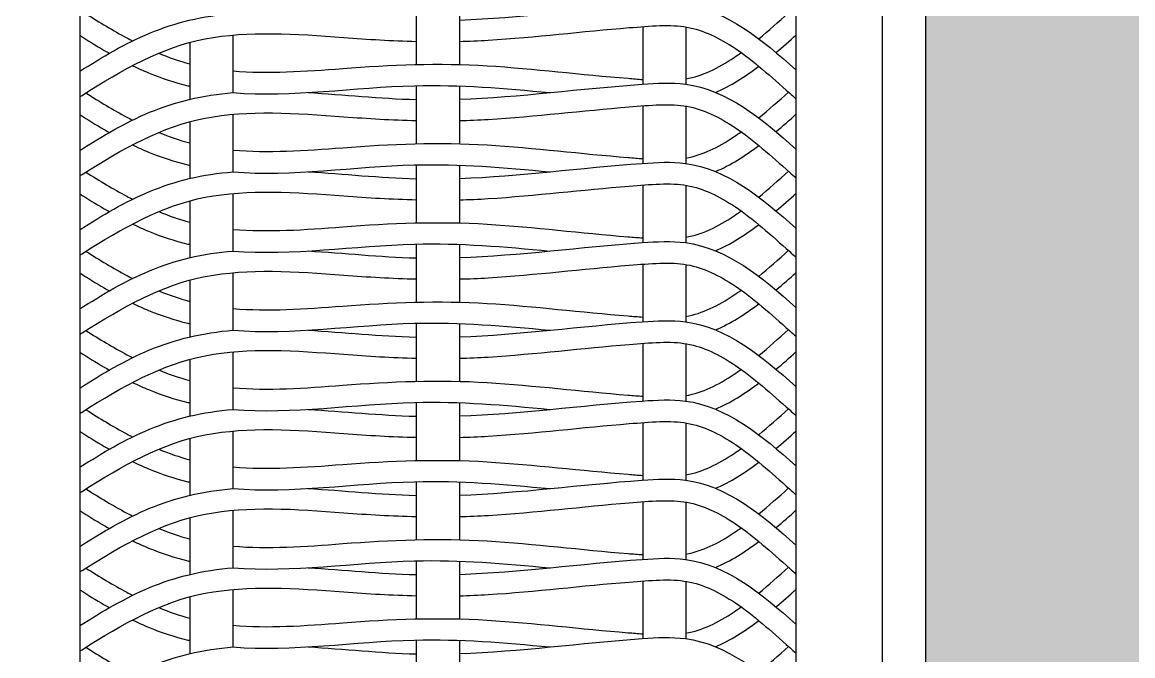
# Model space of a CAD drawing. Header units: millimetres. Extents: x 3409 to 3822, y 896 to 1108.
# Drawn here: x 3698.617 to 3699.904, y 1038.207 to 1038.941 of the extents above; entities that cross this region are included whole.
import ezdxf

# ---------------------------------------------------------------- set-up
doc = ezdxf.new("R2010")
doc.units = ezdxf.units.MM
doc.layers.add('a-epipla', color=8, linetype='Continuous')
doc.layers.add('toixoi_provolh', color=150, linetype='Continuous')

msp = doc.modelspace()

# ---------------------------------------------------------------- hatches: boundary and pattern name
at = {"layer": 'toixoi_provolh', "true_color": 0xa7a8aa}
h = msp.add_hatch(color=253, dxfattribs=at)
h.dxf.hatch_style = 1
h.paths.add_polyline_path([(3696.6639, 1040.6405), (3696.6639, 1040.2405), (3699.6639, 1040.2405), (3699.6639, 1040.6405)])
h.paths.add_polyline_path([(3696.6639, 1040.6405), (3696.2639, 1040.6405), (3696.2639, 1037.6405), (3696.6639, 1037.6405)])
h.paths.add_polyline_path([(3703.0639, 1040.2405), (3703.0639, 1040.6405), (3700.0639, 1040.6405), (3700.0639, 1040.2405)])
h.paths.add_polyline_path([(3699.6639, 1037.6405), (3700.0639, 1037.6405), (3700.0639, 1040.6405), (3699.6639, 1040.6405)])
h.paths.add_polyline_path([(3703.4639, 1040.6405), (3703.4639, 1040.2405), (3706.4639, 1040.2405), (3706.4639, 1040.6405)])
h.paths.add_polyline_path([(3703.0639, 1037.6405), (3703.4639, 1037.6405), (3703.4639, 1040.6405), (3703.0639, 1040.6405)])
h.paths.add_polyline_path([(3706.4639, 1037.6405), (3706.8639, 1037.6405), (3706.8639, 1040.6405), (3706.4639, 1040.6405)])

# ---------------------------------------------------------------- linework, layer by layer
at = {"layer": 'a-epipla'}
for p, q in [((3699.6139, 1040.1905), (3699.6139, 1037.6905)), ((3698.6839, 1040.0905), (3698.6839, 1037.6405)), ((3699.5139, 1040.0905), (3699.5139, 1037.6405)), ((3699.0739, 1038.9588), (3699.0739, 1038.8915)), ((3699.1239, 1038.9584), (3699.1239, 1038.8915)), ((3698.8614, 1038.9256), (3698.8614, 1038.859)), ((3699.3364, 1038.9355), (3699.3364, 1038.8688)), ((3699.3864, 1038.9351), (3699.3864, 1038.8687)), ((3698.8114, 1038.9171), (3698.8114, 1038.8512)), ((3699.0739, 1038.8671), (3699.0739, 1038.7997)), ((3699.1239, 1038.8667), (3699.1239, 1038.7997)), ((3698.8614, 1038.8339), (3698.8614, 1038.7672)), ((3699.3364, 1038.8438), (3699.3364, 1038.777)), ((3699.3864, 1038.8434), (3699.3864, 1038.7769)), ((3698.8114, 1038.8253), (3698.8114, 1038.7595)), ((3699.0739, 1038.7753), (3699.0739, 1038.708)), ((3699.1239, 1038.7749), (3699.1239, 1038.708)), ((3699.3364, 1038.752), (3699.3364, 1038.6853)), ((3699.3864, 1038.7516), (3699.3864, 1038.6852)), ((3698.8114, 1038.7336), (3698.8114, 1038.6677)), ((3698.8614, 1038.7421), (3698.8614, 1038.6755)), ((3699.0739, 1038.6836), (3699.0739, 1038.6162)), ((3699.1239, 1038.6832), (3699.1239, 1038.6163)), ((3699.3364, 1038.6603), (3699.3364, 1038.5936)), ((3699.3864, 1038.6599), (3699.3864, 1038.5934)), ((3698.8114, 1038.6418), (3698.8114, 1038.576)), ((3698.8614, 1038.6504), (3698.8614, 1038.5838)), ((3699.0739, 1038.5919), (3699.0739, 1038.5245)), ((3699.1239, 1038.5914), (3699.1239, 1038.5245)), ((3699.3364, 1038.5685), (3699.3364, 1038.5018)), ((3699.3864, 1038.5681), (3699.3864, 1038.5017)), ((3698.8114, 1038.5501), (3698.8114, 1038.4842)), ((3698.8614, 1038.5586), (3698.8614, 1038.492)), ((3699.0739, 1038.5001), (3699.0739, 1038.4328)), ((3699.1239, 1038.4997), (3699.1239, 1038.4328)), ((3699.3364, 1038.4768), (3699.3364, 1038.4101)), ((3699.3864, 1038.4764), (3699.3864, 1038.4099)), ((3698.8614, 1038.4669), (3698.8614, 1038.4003)), ((3698.8114, 1038.4583), (3698.8114, 1038.3925)), ((3699.0739, 1038.4084), (3699.0739, 1038.341)), ((3699.1239, 1038.408), (3699.1239, 1038.341)), ((3699.3364, 1038.385), (3699.3364, 1038.3183)), ((3699.3864, 1038.3846), (3699.3864, 1038.3182)), ((3698.8614, 1038.3751), (3698.8614, 1038.3085)), ((3698.8114, 1038.3666), (3698.8114, 1038.3007)), ((3699.0739, 1038.3166), (3699.0739, 1038.2493)), ((3699.1239, 1038.3162), (3699.1239, 1038.2493)), ((3699.3364, 1038.2933), (3699.3364, 1038.2266)), ((3699.3864, 1038.2929), (3699.3864, 1038.2264)), ((3698.8614, 1038.2834), (3698.8614, 1038.2168)), ((3698.8114, 1038.2749), (3698.8114, 1038.209)), ((3699.0739, 1038.2249), (3699.0739, 1038.1575)), ((3699.1239, 1038.2245), (3699.1239, 1038.1575))]:
    msp.add_line(p, q, dxfattribs=at)
for points, knots in [([(3699.1239, 1038.9431), (3699.1944, 1038.9455), (3699.2804, 1038.9577), (3699.4203, 1038.9654), (3699.4742, 1038.9207), (3699.5139, 1038.8853)], [0.4662693, 0.4662693, 0.4662693, 0.4662693, 0.6786549, 0.7286549, 0.877812, 0.877812, 0.877812, 0.877812]), ([(3698.6839, 1038.8837), (3698.7101, 1038.9001), (3698.7503, 1038.9244), (3698.8117, 1038.9445), (3698.8444, 1038.9493), (3698.8614, 1038.9507)], [0.0125232, 0.0125232, 0.0125232, 0.0125232, 0.1049264, 0.1530593, 0.2047826, 0.2047826, 0.2047826, 0.2047826]), ([(3698.6911, 1038.9504), (3698.707, 1038.9403), (3698.7228, 1038.9309), (3698.7386, 1038.9224), (3698.7408, 1038.9212), (3698.743, 1038.92), (3698.7451, 1038.9189)], [0.00678697, 0.00678697, 0.00678697, 0.00678697, 0.06344334, 0.06344334, 0.06344334, 0.07121295, 0.07121295, 0.07121295, 0.07121295]), ([(3699.1239, 1038.9183), (3699.1351, 1038.9186), (3699.1462, 1038.919), (3699.2124, 1038.9232), (3699.2664, 1038.9299), (3699.345, 1038.9362), (3699.3687, 1038.9383), (3699.4064, 1038.9314), (3699.4249, 1038.9227), (3699.4643, 1038.8961), (3699.4851, 1038.8776), (3699.5066, 1038.8583), (3699.509, 1038.8562), (3699.5114, 1038.854), (3699.5139, 1038.8518)], [0.4655013, 0.4655013, 0.4655013, 0.4655013, 0.498274, 0.498274, 0.6616991, 0.6616991, 0.7352337, 0.7352337, 0.8087683, 0.8087683, 0.8895351, 0.8895351, 0.8895351, 0.8986667, 0.8986667, 0.8986667, 0.8986667]), ([(3698.6839, 1038.8541), (3698.6848, 1038.8547), (3698.6857, 1038.8553), (3698.6866, 1038.8558), (3698.734, 1038.8858), (3698.7792, 1038.9117), (3698.8796, 1038.9308), (3698.9337, 1038.9272), (3699.0176, 1038.9207), (3699.0457, 1038.9191), (3699.0739, 1038.9184)], [-0.0032083, -0.0032083, -0.0032083, -0.0032083, 0, 0, 0, 0.1674245, 0.1674245, 0.3348489, 0.3348489, 0.4168796, 0.4168796, 0.4168796, 0.4168796]), ([(3698.6839, 1038.9253), (3698.6933, 1038.9194), (3698.7028, 1038.9135), (3698.7124, 1038.9079), (3698.7144, 1038.9068), (3698.7163, 1038.9056), (3698.7183, 1038.9045)], [0.01406967, 0.01406967, 0.01406967, 0.01406967, 0.04740122, 0.04740122, 0.04740122, 0.05413463, 0.05413463, 0.05413463, 0.05413463]), ([(3699.3864, 1038.875), (3699.4052, 1038.8784), (3699.4236, 1038.8872), (3699.445, 1038.9016), (3699.4476, 1038.9035), (3699.4503, 1038.9054)], [0.73539871, 0.73539871, 0.73539871, 0.73539871, 0.80876826, 0.80876826, 0.81911219, 0.81911219, 0.81911219, 0.81911219]), ([(3698.7452, 1038.8902), (3698.7513, 1038.8873), (3698.772, 1038.8779), (3698.7945, 1038.8705), (3698.8107, 1038.8667), (3698.8114, 1038.8666)], [0.08463791, 0.08463791, 0.08463791, 0.08463791, 0.10492637, 0.15305927, 0.15507122, 0.15507122, 0.15507122, 0.15507122]), ([(3698.8614, 1038.8841), (3698.9019, 1038.8806), (3698.9446, 1038.8836), (3699.0436, 1038.8912), (3699.1008, 1038.8936), (3699.2111, 1038.8867), (3699.2651, 1038.8799), (3699.3251, 1038.8751), (3699.3308, 1038.8746), (3699.3364, 1038.8742)], [0.2038605, 0.2038605, 0.2038605, 0.2038605, 0.3348489, 0.3348489, 0.498274, 0.498274, 0.6616991, 0.6616991, 0.6790294, 0.6790294, 0.6790294, 0.6790294]), ([(3698.6839, 1038.7919), (3698.7101, 1038.8084), (3698.7503, 1038.8327), (3698.8117, 1038.8527), (3698.8444, 1038.8576), (3698.8614, 1038.859)], [0.0125232, 0.0125232, 0.0125232, 0.0125232, 0.1049264, 0.1530593, 0.2047826, 0.2047826, 0.2047826, 0.2047826]), ([(3698.8614, 1038.859), (3698.9305, 1038.8534), (3699.0556, 1038.8742), (3699.1763, 1038.864), (3699.2285, 1038.859)], [0.2060573, 0.2060573, 0.2060573, 0.2060573, 0.4155593, 0.5729024, 0.5729024, 0.5729024, 0.5729024]), ([(3698.9485, 1038.8591), (3698.99, 1038.8567), (3699.0321, 1038.8521), (3699.0737, 1038.851), (3699.0739, 1038.851)], [0.2917847, 0.2917847, 0.2917847, 0.2917847, 0.4155593, 0.4161946, 0.4161946, 0.4161946, 0.4161946]), ([(3699.1239, 1038.8514), (3699.1944, 1038.8538), (3699.2804, 1038.866), (3699.4203, 1038.8736), (3699.4742, 1038.829), (3699.5139, 1038.7936)], [0.4662693, 0.4662693, 0.4662693, 0.4662693, 0.6786549, 0.7286549, 0.877812, 0.877812, 0.877812, 0.877812]), ([(3698.6911, 1038.8586), (3698.707, 1038.8486), (3698.7228, 1038.8391), (3698.7386, 1038.8306), (3698.7408, 1038.8294), (3698.743, 1038.8283), (3698.7451, 1038.8272)], [0.00678697, 0.00678697, 0.00678697, 0.00678697, 0.06344334, 0.06344334, 0.06344334, 0.07121295, 0.07121295, 0.07121295, 0.07121295]), ([(3699.1239, 1038.8266), (3699.1351, 1038.8268), (3699.1462, 1038.8273), (3699.2124, 1038.8314), (3699.2664, 1038.8381), (3699.345, 1038.8445), (3699.3687, 1038.8466), (3699.4064, 1038.8397), (3699.4249, 1038.8309), (3699.4643, 1038.8043), (3699.4851, 1038.7858), (3699.5066, 1038.7666), (3699.509, 1038.7644), (3699.5114, 1038.7622), (3699.5139, 1038.76)], [0.4655013, 0.4655013, 0.4655013, 0.4655013, 0.498274, 0.498274, 0.6616991, 0.6616991, 0.7352337, 0.7352337, 0.8087683, 0.8087683, 0.8895351, 0.8895351, 0.8895351, 0.8986667, 0.8986667, 0.8986667, 0.8986667]), ([(3698.6839, 1038.7624), (3698.6848, 1038.7629), (3698.6857, 1038.7635), (3698.6866, 1038.7641), (3698.734, 1038.7941), (3698.7792, 1038.8199), (3698.8796, 1038.839), (3698.9337, 1038.8354), (3699.0176, 1038.829), (3699.0457, 1038.8273), (3699.0739, 1038.8266)], [-0.0032083, -0.0032083, -0.0032083, -0.0032083, 0, 0, 0, 0.1674245, 0.1674245, 0.3348489, 0.3348489, 0.4168796, 0.4168796, 0.4168796, 0.4168796]), ([(3698.6839, 1038.8336), (3698.6933, 1038.8276), (3698.7028, 1038.8218), (3698.7124, 1038.8162), (3698.7144, 1038.815), (3698.7163, 1038.8139), (3698.7183, 1038.8128)], [0.01406967, 0.01406967, 0.01406967, 0.01406967, 0.04740122, 0.04740122, 0.04740122, 0.05413463, 0.05413463, 0.05413463, 0.05413463]), ([(3699.3864, 1038.7832), (3699.4052, 1038.7867), (3699.4236, 1038.7954), (3699.445, 1038.8099), (3699.4476, 1038.8117), (3699.4503, 1038.8136)], [0.73539871, 0.73539871, 0.73539871, 0.73539871, 0.80876826, 0.80876826, 0.81911219, 0.81911219, 0.81911219, 0.81911219]), ([(3698.7452, 1038.7985), (3698.7513, 1038.7955), (3698.772, 1038.7861), (3698.7945, 1038.7788), (3698.8107, 1038.775), (3698.8114, 1038.7748)], [0.08463791, 0.08463791, 0.08463791, 0.08463791, 0.10492637, 0.15305927, 0.15507122, 0.15507122, 0.15507122, 0.15507122]), ([(3698.8614, 1038.7924), (3698.9019, 1038.7889), (3698.9446, 1038.7918), (3699.0436, 1038.7995), (3699.1008, 1038.8018), (3699.2111, 1038.7949), (3699.2651, 1038.7882), (3699.3251, 1038.7834), (3699.3308, 1038.7829), (3699.3364, 1038.7825)], [0.2038605, 0.2038605, 0.2038605, 0.2038605, 0.3348489, 0.3348489, 0.498274, 0.498274, 0.6616991, 0.6616991, 0.6790294, 0.6790294, 0.6790294, 0.6790294]), ([(3698.8614, 1038.7672), (3698.9305, 1038.7616), (3699.0556, 1038.7824), (3699.1763, 1038.7723), (3699.2285, 1038.7672)], [0.2060573, 0.2060573, 0.2060573, 0.2060573, 0.4155593, 0.5729024, 0.5729024, 0.5729024, 0.5729024]), ([(3699.1239, 1038.7596), (3699.1944, 1038.7621), (3699.2804, 1038.7743), (3699.4203, 1038.7819), (3699.4742, 1038.7372), (3699.5139, 1038.7018)], [0.4662693, 0.4662693, 0.4662693, 0.4662693, 0.6786549, 0.7286549, 0.877812, 0.877812, 0.877812, 0.877812]), ([(3698.6839, 1038.7002), (3698.7101, 1038.7167), (3698.7503, 1038.741), (3698.8117, 1038.761), (3698.8444, 1038.7658), (3698.8614, 1038.7672)], [0.0125232, 0.0125232, 0.0125232, 0.0125232, 0.1049264, 0.1530593, 0.2047826, 0.2047826, 0.2047826, 0.2047826]), ([(3698.6911, 1038.7669), (3698.707, 1038.7569), (3698.7228, 1038.7474), (3698.7386, 1038.7389), (3698.7408, 1038.7377), (3698.743, 1038.7366), (3698.7451, 1038.7354)], [0.00678697, 0.00678697, 0.00678697, 0.00678697, 0.06344334, 0.06344334, 0.06344334, 0.07121295, 0.07121295, 0.07121295, 0.07121295]), ([(3698.9485, 1038.7673), (3698.99, 1038.7649), (3699.0321, 1038.7603), (3699.0737, 1038.7593), (3699.0739, 1038.7593)], [0.2917847, 0.2917847, 0.2917847, 0.2917847, 0.4155593, 0.4161946, 0.4161946, 0.4161946, 0.4161946]), ([(3698.6839, 1038.6706), (3698.6848, 1038.6712), (3698.6857, 1038.6718), (3698.6866, 1038.6723), (3698.734, 1038.7023), (3698.7792, 1038.7282), (3698.8796, 1038.7473), (3698.9337, 1038.7437), (3699.0176, 1038.7372), (3699.0457, 1038.7356), (3699.0739, 1038.7349)], [-0.0032083, -0.0032083, -0.0032083, -0.0032083, 0, 0, 0, 0.1674245, 0.1674245, 0.3348489, 0.3348489, 0.4168796, 0.4168796, 0.4168796, 0.4168796]), ([(3699.1239, 1038.7348), (3699.1351, 1038.7351), (3699.1462, 1038.7355), (3699.2124, 1038.7397), (3699.2664, 1038.7464), (3699.345, 1038.7527), (3699.3687, 1038.7549), (3699.4064, 1038.748), (3699.4249, 1038.7392), (3699.4643, 1038.7126), (3699.4851, 1038.6941), (3699.5066, 1038.6748), (3699.509, 1038.6727), (3699.5114, 1038.6705), (3699.5139, 1038.6683)], [0.4655013, 0.4655013, 0.4655013, 0.4655013, 0.498274, 0.498274, 0.6616991, 0.6616991, 0.7352337, 0.7352337, 0.8087683, 0.8087683, 0.8895351, 0.8895351, 0.8895351, 0.8986667, 0.8986667, 0.8986667, 0.8986667]), ([(3698.6839, 1038.7418), (3698.6933, 1038.7359), (3698.7028, 1038.73), (3698.7124, 1038.7244), (3698.7144, 1038.7233), (3698.7163, 1038.7222), (3698.7183, 1038.721)], [0.01406967, 0.01406967, 0.01406967, 0.01406967, 0.04740122, 0.04740122, 0.04740122, 0.05413463, 0.05413463, 0.05413463, 0.05413463]), ([(3699.3864, 1038.6915), (3699.4052, 1038.6949), (3699.4236, 1038.7037), (3699.445, 1038.7181), (3699.4476, 1038.72), (3699.4503, 1038.7219)], [0.73539871, 0.73539871, 0.73539871, 0.73539871, 0.80876826, 0.80876826, 0.81911219, 0.81911219, 0.81911219, 0.81911219]), ([(3698.7452, 1038.7068), (3698.7513, 1038.7038), (3698.772, 1038.6944), (3698.7945, 1038.6871), (3698.8107, 1038.6832), (3698.8114, 1038.6831)], [0.08463791, 0.08463791, 0.08463791, 0.08463791, 0.10492637, 0.15305927, 0.15507122, 0.15507122, 0.15507122, 0.15507122]), ([(3698.8614, 1038.7006), (3698.9019, 1038.6972), (3698.9446, 1038.7001), (3699.0436, 1038.7078), (3699.1008, 1038.7101), (3699.2111, 1038.7032), (3699.2651, 1038.6964), (3699.3251, 1038.6916), (3699.3308, 1038.6911), (3699.3364, 1038.6907)], [0.2038605, 0.2038605, 0.2038605, 0.2038605, 0.3348489, 0.3348489, 0.498274, 0.498274, 0.6616991, 0.6616991, 0.6790294, 0.6790294, 0.6790294, 0.6790294]), ([(3698.8614, 1038.6755), (3698.9305, 1038.6699), (3699.0556, 1038.6907), (3699.1763, 1038.6805), (3699.2285, 1038.6755)], [0.2060573, 0.2060573, 0.2060573, 0.2060573, 0.4155593, 0.5729024, 0.5729024, 0.5729024, 0.5729024]), ([(3699.1239, 1038.6679), (3699.1944, 1038.6703), (3699.2804, 1038.6825), (3699.4203, 1038.6901), (3699.4742, 1038.6455), (3699.5139, 1038.6101)], [0.4662693, 0.4662693, 0.4662693, 0.4662693, 0.6786549, 0.7286549, 0.877812, 0.877812, 0.877812, 0.877812]), ([(3698.6839, 1038.6084), (3698.7101, 1038.6249), (3698.7503, 1038.6492), (3698.8117, 1038.6692), (3698.8444, 1038.6741), (3698.8614, 1038.6755)], [0.0125232, 0.0125232, 0.0125232, 0.0125232, 0.1049264, 0.1530593, 0.2047826, 0.2047826, 0.2047826, 0.2047826]), ([(3698.6911, 1038.6751), (3698.707, 1038.6651), (3698.7228, 1038.6556), (3698.7386, 1038.6471), (3698.7408, 1038.646), (3698.743, 1038.6448), (3698.7451, 1038.6437)], [0.00678697, 0.00678697, 0.00678697, 0.00678697, 0.06344334, 0.06344334, 0.06344334, 0.07121295, 0.07121295, 0.07121295, 0.07121295]), ([(3698.9485, 1038.6756), (3698.99, 1038.6732), (3699.0321, 1038.6686), (3699.0737, 1038.6675), (3699.0739, 1038.6675)], [0.2917847, 0.2917847, 0.2917847, 0.2917847, 0.4155593, 0.4161946, 0.4161946, 0.4161946, 0.4161946]), ([(3698.6839, 1038.5789), (3698.6848, 1038.5794), (3698.6857, 1038.58), (3698.6866, 1038.5806), (3698.734, 1038.6106), (3698.7792, 1038.6364), (3698.8796, 1038.6555), (3698.9337, 1038.652), (3699.0176, 1038.6455), (3699.0457, 1038.6438), (3699.0739, 1038.6431)], [-0.0032083, -0.0032083, -0.0032083, -0.0032083, 0, 0, 0, 0.1674245, 0.1674245, 0.3348489, 0.3348489, 0.4168796, 0.4168796, 0.4168796, 0.4168796]), ([(3699.1239, 1038.6431), (3699.1351, 1038.6433), (3699.1462, 1038.6438), (3699.2124, 1038.6479), (3699.2664, 1038.6547), (3699.345, 1038.661), (3699.3687, 1038.6631), (3699.4064, 1038.6562), (3699.4249, 1038.6474), (3699.4643, 1038.6209), (3699.4851, 1038.6024), (3699.5066, 1038.5831), (3699.509, 1038.5809), (3699.5114, 1038.5787), (3699.5139, 1038.5765)], [0.4655013, 0.4655013, 0.4655013, 0.4655013, 0.498274, 0.498274, 0.6616991, 0.6616991, 0.7352337, 0.7352337, 0.8087683, 0.8087683, 0.8895351, 0.8895351, 0.8895351, 0.8986667, 0.8986667, 0.8986667, 0.8986667]), ([(3698.6839, 1038.6501), (3698.6933, 1038.6442), (3698.7028, 1038.6383), (3698.7124, 1038.6327), (3698.7144, 1038.6315), (3698.7163, 1038.6304), (3698.7183, 1038.6293)], [0.01406967, 0.01406967, 0.01406967, 0.01406967, 0.04740122, 0.04740122, 0.04740122, 0.05413463, 0.05413463, 0.05413463, 0.05413463]), ([(3699.3864, 1038.5997), (3699.4052, 1038.6032), (3699.4236, 1038.612), (3699.445, 1038.6264), (3699.4476, 1038.6282), (3699.4503, 1038.6302)], [0.73539871, 0.73539871, 0.73539871, 0.73539871, 0.80876826, 0.80876826, 0.81911219, 0.81911219, 0.81911219, 0.81911219]), ([(3698.7452, 1038.615), (3698.7513, 1038.6121), (3698.772, 1038.6026), (3698.7945, 1038.5953), (3698.8107, 1038.5915), (3698.8114, 1038.5913)], [0.08463791, 0.08463791, 0.08463791, 0.08463791, 0.10492637, 0.15305927, 0.15507122, 0.15507122, 0.15507122, 0.15507122]), ([(3698.8614, 1038.6089), (3698.9019, 1038.6054), (3698.9446, 1038.6083), (3699.0436, 1038.616), (3699.1008, 1038.6183), (3699.2111, 1038.6114), (3699.2651, 1038.6047), (3699.3251, 1038.5999), (3699.3308, 1038.5994), (3699.3364, 1038.599)], [0.2038605, 0.2038605, 0.2038605, 0.2038605, 0.3348489, 0.3348489, 0.498274, 0.498274, 0.6616991, 0.6616991, 0.6790294, 0.6790294, 0.6790294, 0.6790294]), ([(3698.8614, 1038.5838), (3698.9305, 1038.5782), (3699.0556, 1038.5989), (3699.1763, 1038.5888), (3699.2285, 1038.5837)], [0.2060573, 0.2060573, 0.2060573, 0.2060573, 0.4155593, 0.5729024, 0.5729024, 0.5729024, 0.5729024]), ([(3699.1239, 1038.5761), (3699.1944, 1038.5786), (3699.2804, 1038.5908), (3699.4203, 1038.5984), (3699.4742, 1038.5538), (3699.5139, 1038.5184)], [0.4662693, 0.4662693, 0.4662693, 0.4662693, 0.6786549, 0.7286549, 0.877812, 0.877812, 0.877812, 0.877812]), ([(3698.6839, 1038.5167), (3698.7101, 1038.5332), (3698.7503, 1038.5575), (3698.8117, 1038.5775), (3698.8444, 1038.5823), (3698.8614, 1038.5838)], [0.0125232, 0.0125232, 0.0125232, 0.0125232, 0.1049264, 0.1530593, 0.2047826, 0.2047826, 0.2047826, 0.2047826]), ([(3698.6911, 1038.5834), (3698.707, 1038.5734), (3698.7228, 1038.5639), (3698.7386, 1038.5554), (3698.7408, 1038.5542), (3698.743, 1038.5531), (3698.7451, 1038.5519)], [0.00678697, 0.00678697, 0.00678697, 0.00678697, 0.06344334, 0.06344334, 0.06344334, 0.07121295, 0.07121295, 0.07121295, 0.07121295]), ([(3698.9485, 1038.5838), (3698.99, 1038.5814), (3699.0321, 1038.5768), (3699.0737, 1038.5758), (3699.0739, 1038.5758)], [0.2917847, 0.2917847, 0.2917847, 0.2917847, 0.4155593, 0.4161946, 0.4161946, 0.4161946, 0.4161946]), ([(3698.6839, 1038.4871), (3698.6848, 1038.4877), (3698.6857, 1038.4883), (3698.6866, 1038.4889), (3698.734, 1038.5188), (3698.7792, 1038.5447), (3698.8796, 1038.5638), (3698.9337, 1038.5602), (3699.0176, 1038.5537), (3699.0457, 1038.5521), (3699.0739, 1038.5514)], [-0.0032083, -0.0032083, -0.0032083, -0.0032083, 0, 0, 0, 0.1674245, 0.1674245, 0.3348489, 0.3348489, 0.4168796, 0.4168796, 0.4168796, 0.4168796]), ([(3699.1239, 1038.5513), (3699.1351, 1038.5516), (3699.1462, 1038.552), (3699.2124, 1038.5562), (3699.2664, 1038.5629), (3699.345, 1038.5693), (3699.3687, 1038.5714), (3699.4064, 1038.5645), (3699.4249, 1038.5557), (3699.4643, 1038.5291), (3699.4851, 1038.5106), (3699.5066, 1038.4914), (3699.509, 1038.4892), (3699.5114, 1038.487), (3699.5139, 1038.4848)], [0.4655013, 0.4655013, 0.4655013, 0.4655013, 0.498274, 0.498274, 0.6616991, 0.6616991, 0.7352337, 0.7352337, 0.8087683, 0.8087683, 0.8895351, 0.8895351, 0.8895351, 0.8986667, 0.8986667, 0.8986667, 0.8986667]), ([(3698.6839, 1038.5583), (3698.6933, 1038.5524), (3698.7028, 1038.5466), (3698.7124, 1038.5409), (3698.7144, 1038.5398), (3698.7163, 1038.5387), (3698.7183, 1038.5376)], [0.01406967, 0.01406967, 0.01406967, 0.01406967, 0.04740122, 0.04740122, 0.04740122, 0.05413463, 0.05413463, 0.05413463, 0.05413463]), ([(3699.3864, 1038.508), (3699.4052, 1038.5114), (3699.4236, 1038.5202), (3699.445, 1038.5346), (3699.4476, 1038.5365), (3699.4503, 1038.5384)], [0.73539871, 0.73539871, 0.73539871, 0.73539871, 0.80876826, 0.80876826, 0.81911219, 0.81911219, 0.81911219, 0.81911219]), ([(3698.8614, 1038.5171), (3698.9019, 1038.5137), (3698.9446, 1038.5166), (3699.0436, 1038.5243), (3699.1008, 1038.5266), (3699.2111, 1038.5197), (3699.2651, 1038.513), (3699.3251, 1038.5081), (3699.3308, 1038.5077), (3699.3364, 1038.5072)], [0.2038605, 0.2038605, 0.2038605, 0.2038605, 0.3348489, 0.3348489, 0.498274, 0.498274, 0.6616991, 0.6616991, 0.6790294, 0.6790294, 0.6790294, 0.6790294]), ([(3698.7452, 1038.5233), (3698.7513, 1038.5203), (3698.772, 1038.5109), (3698.7945, 1038.5036), (3698.8107, 1038.4998), (3698.8114, 1038.4996)], [0.08463791, 0.08463791, 0.08463791, 0.08463791, 0.10492637, 0.15305927, 0.15507122, 0.15507122, 0.15507122, 0.15507122]), ([(3698.8614, 1038.492), (3698.9305, 1038.4864), (3699.0556, 1038.5072), (3699.1763, 1038.4971), (3699.2285, 1038.492)], [0.2060573, 0.2060573, 0.2060573, 0.2060573, 0.4155593, 0.5729024, 0.5729024, 0.5729024, 0.5729024]), ([(3699.1239, 1038.4844), (3699.1944, 1038.4868), (3699.2804, 1038.499), (3699.4203, 1038.5066), (3699.4742, 1038.462), (3699.5139, 1038.4266)], [0.4662693, 0.4662693, 0.4662693, 0.4662693, 0.6786549, 0.7286549, 0.877812, 0.877812, 0.877812, 0.877812]), ([(3698.6839, 1038.425), (3698.7101, 1038.4414), (3698.7503, 1038.4657), (3698.8117, 1038.4857), (3698.8444, 1038.4906), (3698.8614, 1038.492)], [0.0125232, 0.0125232, 0.0125232, 0.0125232, 0.1049264, 0.1530593, 0.2047826, 0.2047826, 0.2047826, 0.2047826]), ([(3698.6911, 1038.4917), (3698.707, 1038.4816), (3698.7228, 1038.4721), (3698.7386, 1038.4636), (3698.7408, 1038.4625), (3698.743, 1038.4613), (3698.7451, 1038.4602)], [0.00678697, 0.00678697, 0.00678697, 0.00678697, 0.06344334, 0.06344334, 0.06344334, 0.07121295, 0.07121295, 0.07121295, 0.07121295]), ([(3698.9485, 1038.4921), (3698.99, 1038.4897), (3699.0321, 1038.4851), (3699.0737, 1038.4841), (3699.0739, 1038.4841)], [0.2917847, 0.2917847, 0.2917847, 0.2917847, 0.4155593, 0.4161946, 0.4161946, 0.4161946, 0.4161946]), ([(3699.1239, 1038.4596), (3699.1351, 1038.4598), (3699.1462, 1038.4603), (3699.2124, 1038.4644), (3699.2664, 1038.4712), (3699.345, 1038.4775), (3699.3687, 1038.4796), (3699.4064, 1038.4727), (3699.4249, 1038.464), (3699.4643, 1038.4374), (3699.4851, 1038.4189), (3699.5066, 1038.3996), (3699.509, 1038.3974), (3699.5114, 1038.3953), (3699.5139, 1038.3931)], [0.4655013, 0.4655013, 0.4655013, 0.4655013, 0.498274, 0.498274, 0.6616991, 0.6616991, 0.7352337, 0.7352337, 0.8087683, 0.8087683, 0.8895351, 0.8895351, 0.8895351, 0.8986667, 0.8986667, 0.8986667, 0.8986667]), ([(3698.6839, 1038.3954), (3698.6848, 1038.396), (3698.6857, 1038.3965), (3698.6866, 1038.3971), (3698.734, 1038.4271), (3698.7792, 1038.453), (3698.8796, 1038.4721), (3698.9337, 1038.4685), (3699.0176, 1038.462), (3699.0457, 1038.4603), (3699.0739, 1038.4597)], [-0.0032083, -0.0032083, -0.0032083, -0.0032083, 0, 0, 0, 0.1674245, 0.1674245, 0.3348489, 0.3348489, 0.4168796, 0.4168796, 0.4168796, 0.4168796]), ([(3698.6839, 1038.4666), (3698.6933, 1038.4607), (3698.7028, 1038.4548), (3698.7124, 1038.4492), (3698.7144, 1038.4481), (3698.7163, 1038.4469), (3698.7183, 1038.4458)], [0.01406967, 0.01406967, 0.01406967, 0.01406967, 0.04740122, 0.04740122, 0.04740122, 0.05413463, 0.05413463, 0.05413463, 0.05413463]), ([(3698.8614, 1038.4254), (3698.9019, 1038.4219), (3698.9446, 1038.4249), (3699.0436, 1038.4325), (3699.1008, 1038.4348), (3699.2111, 1038.4279), (3699.2651, 1038.4212), (3699.3251, 1038.4164), (3699.3308, 1038.4159), (3699.3364, 1038.4155)], [0.2038605, 0.2038605, 0.2038605, 0.2038605, 0.3348489, 0.3348489, 0.498274, 0.498274, 0.6616991, 0.6616991, 0.6790294, 0.6790294, 0.6790294, 0.6790294]), ([(3699.3864, 1038.4162), (3699.4052, 1038.4197), (3699.4236, 1038.4285), (3699.445, 1038.4429), (3699.4476, 1038.4447), (3699.4503, 1038.4467)], [0.73539871, 0.73539871, 0.73539871, 0.73539871, 0.80876826, 0.80876826, 0.81911219, 0.81911219, 0.81911219, 0.81911219]), ([(3698.7452, 1038.4315), (3698.7513, 1038.4286), (3698.772, 1038.4192), (3698.7945, 1038.4118), (3698.8107, 1038.408), (3698.8114, 1038.4079)], [0.08463791, 0.08463791, 0.08463791, 0.08463791, 0.10492637, 0.15305927, 0.15507122, 0.15507122, 0.15507122, 0.15507122]), ([(3698.8614, 1038.4003), (3698.9305, 1038.3947), (3699.0556, 1038.4154), (3699.1763, 1038.4053), (3699.2285, 1038.4003)], [0.2060573, 0.2060573, 0.2060573, 0.2060573, 0.4155593, 0.5729024, 0.5729024, 0.5729024, 0.5729024]), ([(3699.1239, 1038.3926), (3699.1944, 1038.3951), (3699.2804, 1038.4073), (3699.4203, 1038.4149), (3699.4742, 1038.3703), (3699.5139, 1038.3349)], [0.4662693, 0.4662693, 0.4662693, 0.4662693, 0.6786549, 0.7286549, 0.877812, 0.877812, 0.877812, 0.877812]), ([(3698.6839, 1038.3332), (3698.7101, 1038.3497), (3698.7503, 1038.374), (3698.8117, 1038.394), (3698.8444, 1038.3988), (3698.8614, 1038.4003)], [0.0125232, 0.0125232, 0.0125232, 0.0125232, 0.1049264, 0.1530593, 0.2047826, 0.2047826, 0.2047826, 0.2047826]), ([(3698.6911, 1038.3999), (3698.707, 1038.3899), (3698.7228, 1038.3804), (3698.7386, 1038.3719), (3698.7408, 1038.3707), (3698.743, 1038.3696), (3698.7451, 1038.3685)], [0.00678697, 0.00678697, 0.00678697, 0.00678697, 0.06344334, 0.06344334, 0.06344334, 0.07121295, 0.07121295, 0.07121295, 0.07121295]), ([(3698.9485, 1038.4004), (3698.99, 1038.398), (3699.0321, 1038.3934), (3699.0737, 1038.3923), (3699.0739, 1038.3923)], [0.2917847, 0.2917847, 0.2917847, 0.2917847, 0.4155593, 0.4161946, 0.4161946, 0.4161946, 0.4161946]), ([(3699.1239, 1038.3678), (3699.1351, 1038.3681), (3699.1462, 1038.3686), (3699.2124, 1038.3727), (3699.2664, 1038.3794), (3699.345, 1038.3858), (3699.3687, 1038.3879), (3699.4064, 1038.381), (3699.4249, 1038.3722), (3699.4643, 1038.3456), (3699.4851, 1038.3271), (3699.5066, 1038.3079), (3699.509, 1038.3057), (3699.5114, 1038.3035), (3699.5139, 1038.3013)], [0.4655013, 0.4655013, 0.4655013, 0.4655013, 0.498274, 0.498274, 0.6616991, 0.6616991, 0.7352337, 0.7352337, 0.8087683, 0.8087683, 0.8895351, 0.8895351, 0.8895351, 0.8986667, 0.8986667, 0.8986667, 0.8986667]), ([(3698.6839, 1038.3036), (3698.6848, 1038.3042), (3698.6857, 1038.3048), (3698.6866, 1038.3054), (3698.734, 1038.3353), (3698.7792, 1038.3612), (3698.8796, 1038.3803), (3698.9337, 1038.3767), (3699.0176, 1038.3702), (3699.0457, 1038.3686), (3699.0739, 1038.3679)], [-0.0032083, -0.0032083, -0.0032083, -0.0032083, 0, 0, 0, 0.1674245, 0.1674245, 0.3348489, 0.3348489, 0.4168796, 0.4168796, 0.4168796, 0.4168796]), ([(3698.6839, 1038.3749), (3698.6933, 1038.3689), (3698.7028, 1038.3631), (3698.7124, 1038.3574), (3698.7144, 1038.3563), (3698.7163, 1038.3552), (3698.7183, 1038.3541)], [0.01406967, 0.01406967, 0.01406967, 0.01406967, 0.04740122, 0.04740122, 0.04740122, 0.05413463, 0.05413463, 0.05413463, 0.05413463]), ([(3699.3864, 1038.3245), (3699.4052, 1038.328), (3699.4236, 1038.3367), (3699.445, 1038.3511), (3699.4476, 1038.353), (3699.4503, 1038.3549)], [0.73539871, 0.73539871, 0.73539871, 0.73539871, 0.80876826, 0.80876826, 0.81911219, 0.81911219, 0.81911219, 0.81911219]), ([(3698.7452, 1038.3398), (3698.7513, 1038.3368), (3698.772, 1038.3274), (3698.7945, 1038.3201), (3698.8107, 1038.3163), (3698.8114, 1038.3161)], [0.08463791, 0.08463791, 0.08463791, 0.08463791, 0.10492637, 0.15305927, 0.15507122, 0.15507122, 0.15507122, 0.15507122]), ([(3698.8614, 1038.3336), (3698.9019, 1038.3302), (3698.9446, 1038.3331), (3699.0436, 1038.3408), (3699.1008, 1038.3431), (3699.2111, 1038.3362), (3699.2651, 1038.3295), (3699.3251, 1038.3246), (3699.3308, 1038.3242), (3699.3364, 1038.3238)], [0.2038605, 0.2038605, 0.2038605, 0.2038605, 0.3348489, 0.3348489, 0.498274, 0.498274, 0.6616991, 0.6616991, 0.6790294, 0.6790294, 0.6790294, 0.6790294]), ([(3699.1239, 1038.3009), (3699.1944, 1038.3033), (3699.2804, 1038.3155), (3699.4203, 1038.3232), (3699.4742, 1038.2785), (3699.5139, 1038.2431)], [0.4662693, 0.4662693, 0.4662693, 0.4662693, 0.6786549, 0.7286549, 0.877812, 0.877812, 0.877812, 0.877812]), ([(3698.6839, 1038.2415), (3698.7101, 1038.2579), (3698.7503, 1038.2822), (3698.8117, 1038.3022), (3698.8444, 1038.3071), (3698.8614, 1038.3085)], [0.0125232, 0.0125232, 0.0125232, 0.0125232, 0.1049264, 0.1530593, 0.2047826, 0.2047826, 0.2047826, 0.2047826]), ([(3698.6911, 1038.3082), (3698.707, 1038.2981), (3698.7228, 1038.2886), (3698.7386, 1038.2802), (3698.7408, 1038.279), (3698.743, 1038.2778), (3698.7451, 1038.2767)], [0.00678697, 0.00678697, 0.00678697, 0.00678697, 0.06344334, 0.06344334, 0.06344334, 0.07121295, 0.07121295, 0.07121295, 0.07121295]), ([(3698.8614, 1038.3085), (3698.9305, 1038.3029), (3699.0556, 1038.3237), (3699.1763, 1038.3136), (3699.2285, 1038.3085)], [0.2060573, 0.2060573, 0.2060573, 0.2060573, 0.4155593, 0.5729024, 0.5729024, 0.5729024, 0.5729024]), ([(3698.9485, 1038.3086), (3698.99, 1038.3062), (3699.0321, 1038.3016), (3699.0737, 1038.3006), (3699.0739, 1038.3006)], [0.2917847, 0.2917847, 0.2917847, 0.2917847, 0.4155593, 0.4161946, 0.4161946, 0.4161946, 0.4161946]), ([(3699.1239, 1038.2761), (3699.1351, 1038.2764), (3699.1462, 1038.2768), (3699.2124, 1038.281), (3699.2664, 1038.2877), (3699.345, 1038.294), (3699.3687, 1038.2961), (3699.4064, 1038.2892), (3699.4249, 1038.2805), (3699.4643, 1038.2539), (3699.4851, 1038.2354), (3699.5066, 1038.2161), (3699.509, 1038.214), (3699.5114, 1038.2118), (3699.5139, 1038.2096)], [0.4655013, 0.4655013, 0.4655013, 0.4655013, 0.498274, 0.498274, 0.6616991, 0.6616991, 0.7352337, 0.7352337, 0.8087683, 0.8087683, 0.8895351, 0.8895351, 0.8895351, 0.8986667, 0.8986667, 0.8986667, 0.8986667]), ([(3698.6839, 1038.2119), (3698.6848, 1038.2125), (3698.6857, 1038.2131), (3698.6866, 1038.2136), (3698.734, 1038.2436), (3698.7792, 1038.2695), (3698.8796, 1038.2886), (3698.9337, 1038.285), (3699.0176, 1038.2785), (3699.0457, 1038.2768), (3699.0739, 1038.2762)], [-0.0032083, -0.0032083, -0.0032083, -0.0032083, 0, 0, 0, 0.1674245, 0.1674245, 0.3348489, 0.3348489, 0.4168796, 0.4168796, 0.4168796, 0.4168796]), ([(3698.6839, 1038.2831), (3698.6933, 1038.2772), (3698.7028, 1038.2713), (3698.7124, 1038.2657), (3698.7144, 1038.2646), (3698.7163, 1038.2634), (3698.7183, 1038.2623)], [0.01406967, 0.01406967, 0.01406967, 0.01406967, 0.04740122, 0.04740122, 0.04740122, 0.05413463, 0.05413463, 0.05413463, 0.05413463]), ([(3699.3864, 1038.2327), (3699.4052, 1038.2362), (3699.4236, 1038.245), (3699.445, 1038.2594), (3699.4476, 1038.2613), (3699.4503, 1038.2632)], [0.73539871, 0.73539871, 0.73539871, 0.73539871, 0.80876826, 0.80876826, 0.81911219, 0.81911219, 0.81911219, 0.81911219]), ([(3698.7452, 1038.248), (3698.7513, 1038.2451), (3698.772, 1038.2357), (3698.7945, 1038.2283), (3698.8107, 1038.2245), (3698.8114, 1038.2244)], [0.08463791, 0.08463791, 0.08463791, 0.08463791, 0.10492637, 0.15305927, 0.15507122, 0.15507122, 0.15507122, 0.15507122]), ([(3698.8614, 1038.2419), (3698.9019, 1038.2384), (3698.9446, 1038.2414), (3699.0436, 1038.249), (3699.1008, 1038.2514), (3699.2111, 1038.2445), (3699.2651, 1038.2377), (3699.3251, 1038.2329), (3699.3308, 1038.2324), (3699.3364, 1038.232)], [0.2038605, 0.2038605, 0.2038605, 0.2038605, 0.3348489, 0.3348489, 0.498274, 0.498274, 0.6616991, 0.6616991, 0.6790294, 0.6790294, 0.6790294, 0.6790294]), ([(3699.1239, 1038.2092), (3699.1944, 1038.2116), (3699.2804, 1038.2238), (3699.4203, 1038.2314), (3699.4742, 1038.1868), (3699.5139, 1038.1514)], [0.4662693, 0.4662693, 0.4662693, 0.4662693, 0.6786549, 0.7286549, 0.877812, 0.877812, 0.877812, 0.877812]), ([(3698.6839, 1038.1497), (3698.7101, 1038.1662), (3698.7503, 1038.1905), (3698.8117, 1038.2105), (3698.8444, 1038.2153), (3698.8614, 1038.2168)], [0.0125232, 0.0125232, 0.0125232, 0.0125232, 0.1049264, 0.1530593, 0.2047826, 0.2047826, 0.2047826, 0.2047826]), ([(3698.6911, 1038.2164), (3698.707, 1038.2064), (3698.7228, 1038.1969), (3698.7386, 1038.1884), (3698.7408, 1038.1872), (3698.743, 1038.1861), (3698.7451, 1038.185)], [0.00678697, 0.00678697, 0.00678697, 0.00678697, 0.06344334, 0.06344334, 0.06344334, 0.07121295, 0.07121295, 0.07121295, 0.07121295]), ([(3698.8614, 1038.2168), (3698.9305, 1038.2112), (3699.0556, 1038.232), (3699.1763, 1038.2218), (3699.2285, 1038.2168)], [0.2060573, 0.2060573, 0.2060573, 0.2060573, 0.4155593, 0.5729024, 0.5729024, 0.5729024, 0.5729024]), ([(3698.9485, 1038.2169), (3698.99, 1038.2145), (3699.0321, 1038.2099), (3699.0737, 1038.2088), (3699.0739, 1038.2088)], [0.2917847, 0.2917847, 0.2917847, 0.2917847, 0.4155593, 0.4161946, 0.4161946, 0.4161946, 0.4161946])]:
    msp.add_open_spline(points, degree=3, knots=knots, dxfattribs=at)
for points in [[(3699.4707, 1038.9214), (3699.4821, 1038.9308), (3699.4936, 1038.941), (3699.5053, 1038.9515)], [(3699.4907, 1038.9055), (3699.4985, 1038.912), (3699.5062, 1038.9188), (3699.5139, 1038.9257)], [(3698.7756, 1038.9046), (3698.7874, 1038.8998), (3698.7993, 1038.8956), (3698.8114, 1038.8924)], [(3699.4205, 1038.8593), (3699.438, 1038.8667), (3699.4547, 1038.8773), (3699.4708, 1038.8895)], [(3699.4707, 1038.8296), (3699.4821, 1038.839), (3699.4936, 1038.8493), (3699.5053, 1038.8597)], [(3699.4907, 1038.8137), (3699.4985, 1038.8203), (3699.5062, 1038.8271), (3699.5139, 1038.8339)], [(3698.7756, 1038.8129), (3698.7874, 1038.808), (3698.7993, 1038.8039), (3698.8114, 1038.8007)], [(3699.4205, 1038.7676), (3699.438, 1038.7749), (3699.4547, 1038.7855), (3699.4708, 1038.7977)], [(3699.4707, 1038.7379), (3699.4821, 1038.7473), (3699.4936, 1038.7575), (3699.5053, 1038.768)], [(3699.4907, 1038.722), (3699.4985, 1038.7285), (3699.5062, 1038.7353), (3699.5139, 1038.7422)], [(3698.7756, 1038.7212), (3698.7874, 1038.7163), (3698.7993, 1038.7121), (3698.8114, 1038.7089)], [(3699.4205, 1038.6758), (3699.438, 1038.6832), (3699.4547, 1038.6938), (3699.4708, 1038.706)], [(3699.4707, 1038.6461), (3699.4821, 1038.6556), (3699.4936, 1038.6658), (3699.5053, 1038.6763)], [(3699.4907, 1038.6302), (3699.4985, 1038.6368), (3699.5062, 1038.6436), (3699.5139, 1038.6504)], [(3698.7756, 1038.6294), (3698.7874, 1038.6245), (3698.7993, 1038.6204), (3698.8114, 1038.6172)], [(3699.4205, 1038.5841), (3699.438, 1038.5915), (3699.4547, 1038.602), (3699.4708, 1038.6143)], [(3699.4707, 1038.5544), (3699.4821, 1038.5638), (3699.4936, 1038.574), (3699.5053, 1038.5845)], [(3699.4907, 1038.5385), (3699.4985, 1038.545), (3699.5062, 1038.5518), (3699.5139, 1038.5587)], [(3698.7756, 1038.5377), (3698.7874, 1038.5328), (3698.7993, 1038.5287), (3698.8114, 1038.5254)], [(3699.4205, 1038.4923), (3699.438, 1038.4997), (3699.4547, 1038.5103), (3699.4708, 1038.5225)], [(3699.4707, 1038.4627), (3699.4821, 1038.4721), (3699.4936, 1038.4823), (3699.5053, 1038.4928)], [(3699.4907, 1038.4467), (3699.4985, 1038.4533), (3699.5062, 1038.4601), (3699.5139, 1038.4669)], [(3698.7756, 1038.4459), (3698.7874, 1038.4411), (3698.7993, 1038.4369), (3698.8114, 1038.4337)], [(3699.4205, 1038.4006), (3699.438, 1038.408), (3699.4547, 1038.4185), (3699.4708, 1038.4308)], [(3699.4707, 1038.3709), (3699.4821, 1038.3803), (3699.4936, 1038.3906), (3699.5053, 1038.401)], [(3699.4907, 1038.355), (3699.4985, 1038.3616), (3699.5062, 1038.3683), (3699.5139, 1038.3752)], [(3698.7756, 1038.3542), (3698.7874, 1038.3493), (3698.7993, 1038.3452), (3698.8114, 1038.3419)], [(3699.4205, 1038.3089), (3699.438, 1038.3162), (3699.4547, 1038.3268), (3699.4708, 1038.339)], [(3699.4707, 1038.2792), (3699.4821, 1038.2886), (3699.4936, 1038.2988), (3699.5053, 1038.3093)], [(3699.4907, 1038.2633), (3699.4985, 1038.2698), (3699.5062, 1038.2766), (3699.5139, 1038.2835)], [(3698.7756, 1038.2624), (3698.7874, 1038.2576), (3698.7993, 1038.2534), (3698.8114, 1038.2502)], [(3699.4205, 1038.2171), (3699.438, 1038.2245), (3699.4547, 1038.2351), (3699.4708, 1038.2473)], [(3699.4707, 1038.1874), (3699.4821, 1038.1968), (3699.4936, 1038.2071), (3699.5053, 1038.2175)]]:
    msp.add_open_spline(points, degree=3, dxfattribs=at)
at = {"layer": 'toixoi_provolh'}
msp.add_line((3699.6639, 1040.6405), (3699.6639, 1037.6405), dxfattribs=at)

doc.saveas('drawing.dxf')
